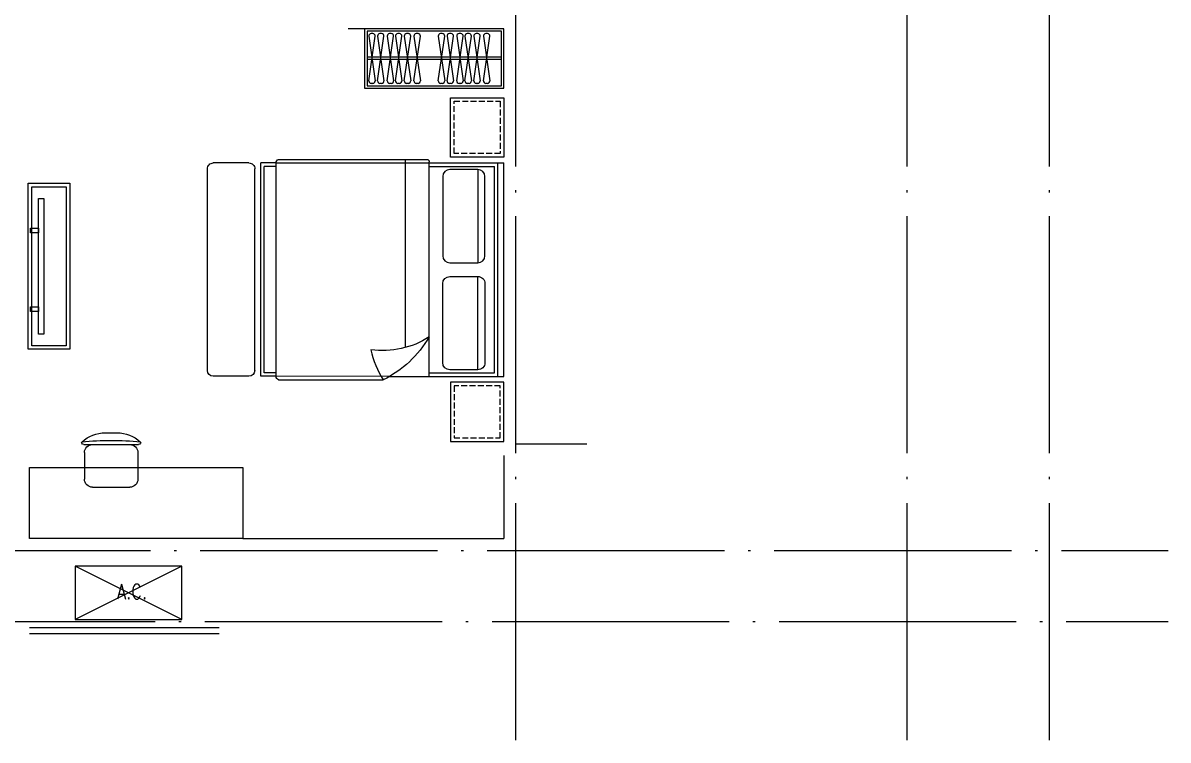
# Model space of a CAD drawing. Extents: x 110900 to 173900, y 7197 to 51694.
# Drawn here: x 147521 to 157176, y 20260 to 26310 of the extents above; entities that cross this region are included whole.
import ezdxf
from ezdxf.enums import TextEntityAlignment as Align

# ---------------------------------------------------------------- set-up
doc = ezdxf.new("R2010")
doc.units = 0
doc.header["$LTSCALE"] = 1000
doc.header["$MEASUREMENT"] = 0
for name, pattern in [('ACAD_ISO02W100', [15, 12, -3]), ('DASH', [0.35, 0.25, -0.1]), ('DOTE', [2.4200000000000004, 2, -0.2, 0.02, -0.2])]:
    doc.linetypes.add(name, pattern=pattern)
for name, color, linetype in [('DOTE', 1, 'DOTE'), ('看线', 5, 'Continuous'), ('空调', 8, 'Continuous'), ('虚线', 251, 'Continuous')]:
    doc.layers.add(name, color=color, linetype=linetype)
for name, color, linetype, lineweight in [('Text-I', 7, 'Continuous', 5), ('家具', 33, 'Continuous', 9), ('房建名称', 7, 'Continuous', 0)]:
    doc.layers.add(name, color=color, linetype=linetype, lineweight=lineweight)
doc.styles.add('DIM_FONT', font='SIMPLEX.shx', dxfattribs={"width": 0.8})

# ---------------------------------------------------------------- blocks, each defined once
blk = doc.blocks.new('A$C31D9048E')
at = {"layer": '家具'}
for p, q in [((629.0947279548272, 2350.014188952395), (-0.0004633958451449871, 2350.014188952395)), ((-0.0004633953794836998, 549.9809798538918), (-0.0004633958451449871, 2350.014188952395)), ((49.99953660462052, 549.9809798541246), (49.99953660415486, 2350.014188952395)), ((79.99953660415486, 579.9809798541246), (79.9995366036892, 2320.014188952395)), ((629.0947279548272, 2320.014188952395), (79.9995366036892, 2320.014188952395)), ((629.0947279548272, 550.0141889523948), (629.0947279543616, 2360.014188952395)), ((1919.999536604155, 2350.014188952395), (629.0947279548272, 2350.014188952395)), ((1899.999536604155, 2380.014188952628), (649.0947279543616, 2380.014188952395)), ((829.4731462653726, 802.596915382077), (829.4731462653726, 2380.014188952395)), ((1919.999214164913, 550.0100093631772), (1919.999534142669, 2350.014188952395)), ((1919.999536604155, 2350.014188952395), (2049.999536603689, 2350.014188952395)), ((1919.999536604155, 2320.014188952395), (2019.999536604155, 2320.014188952395)), ((2019.999536604621, 580.0132244495908), (2019.999536604155, 2320.014188952395)), ((2049.999536604155, 550.0141889523948), (2049.999536603689, 2350.014188952395)), ((2149.999536604621, 2350.014188952278), (2449.999536604155, 2350.014188952511)), ((219.8553038062528, 2294.556494943216), (219.8553038067184, 1507.813283236348)), ((2099.999536604155, 600.0141889523948), (2099.999536603689, 2300.014188952278)), ((2499.999536604621, 600.0141889523948), (2499.999536604155, 2300.014188952628)), ((219.8553038067184, 605.4386738633038), (219.8553038062528, 1392.181885570288)), ((629.0947279548272, 579.9809798543574), (79.99953660415486, 579.9809798541246)), ((1919.999221548904, 580.0100093787769), (2019.999536604621, 580.0132244495908)), ((962.3110120287165, 549.9809798543574), (-0.0004633953794836998, 549.9809798538918)), ((962.3110120287165, 549.9809798543574), (1919.999214165378, 550.010145299253)), ((1899.999536604155, 519.9809798541246), (1017.059984328225, 519.9809798541246)), ((1919.999214165378, 550.010145299253), (2049.999536604155, 550.0141889523948)), ((2149.999536604621, 550.0141889523948), (2449.999536604621, 550.0141889523948))]:
    blk.add_line(p, q, dxfattribs=at)
for points in [[(449.9995366046205, 2899.999674198334), (-0.0004633958451449871, 2899.999674198334), (-0.0004633953794836998, 2399.999674198334), (449.9995366046205, 2399.999674198334), (449.9995366046205, 2899.999674198334), (369.9995366046205, 2899.999674198334)], [(449.9995366046205, -0.0003258018987253308), (-0.0004633953794836998, -0.0003258018987253308), (-0.0004633958451449871, 499.9996741981013), (449.9995366041549, 499.9996741981013), (449.9995366046205, -0.0003258018987253308), (369.9995366041549, -0.0003258018987253308)]]:
    blk.add_lwpolyline(points, dxfattribs=at)
for points in [[(219.8553038062528, 2294.556494943216), (455.2526807533577, 2294.556494943216, -0.4142135623730953), (515.2526807533577, 2234.556494943216), (515.2526807538234, 1567.813283236348, -0.414213562373095), (455.2526807538234, 1507.813283236348), (219.8553038067184, 1507.813283236348, -0.414213562373095), (159.8553038067184, 1567.813283236348), (159.8553038067184, 2234.556494943216, -0.414213562373095)], [(219.8553038067184, 605.4386738633038), (455.2526807533577, 605.4386738633038, 0.4142135623730953), (515.2526807538234, 665.4386738633038), (515.2526807538234, 1332.181885570288, 0.414213562373095), (455.2526807533577, 1392.181885570288), (219.8553038062528, 1392.181885570288, 0.414213562373095), (159.8553038062528, 1332.181885570288), (159.8553038067184, 665.4386738633038, 0.414213562373095)]]:
    blk.add_lwpolyline(points, format="xyb", close=True, dxfattribs=at)
blk.add_lwpolyline([(629.0947279548272, 882.626128985663, 0.1803020398392493), (1120.79056979483, 774.6191110947402, -0.08863692969021798), (1017.063932771329, 520.1089617066318, 28871.27155084922)], format="xyb", dxfattribs=at)
for centre, radius, start, end in [((649.0947279538959, 2360.014188952395), 20, 90, 180), ((1889.355076357722, 2351.251217969344), 30.66941528179127, 357.6883884876952, 69.69174003313215), ((2149.999536604155, 2300.014188952278), 50.00000000000001, 90, 180), ((2449.999536604155, 2300.014188952511), 50.00000000000001, 0, 90), ((1441.535840251017, 1363.24538731447), 943.9573255325128, 210.6074670405663, 243.2773087131901), ((2149.999536604155, 600.0141889523948), 50.00000000000001, 180, 270), ((2449.999536604621, 600.0141889523948), 50.00000000000001, 270, 0), ((1889.317952258047, 548.769559264998), 30.70632750165869, 290.3566406253955, 2.315219899327659)]:
    blk.add_arc(centre, radius, start, end, dxfattribs=at)
at = {"layer": '虚线', "linetype": 'DASH', "ltscale": 0.2}
for points in [[(419.9995366046205, 2869.999674198334), (29.99953660415486, 2869.999674198334), (29.99953660415486, 2429.999674198334), (419.9995366046205, 2429.999674198334)], [(419.9995366046205, 29.99967419810127), (29.99953660415486, 29.99967419810127), (29.99953660415486, 469.9996741981013), (419.9995366046205, 469.9996741981013)]]:
    blk.add_lwpolyline(points, close=True, dxfattribs=at)
blk = doc.blocks.new('A$C2FB07499')
at = {"layer": '家具', "ltscale": 0.5}
blk.add_lwpolyline([(499.999903075397, 299.9999970229692), (149.999903075397, 299.9999970229692), (149.999903075397, 1699.999997022969), (499.999903075397, 1699.999997022969)], close=True, dxfattribs=at)
at = {"layer": '家具', "ltscale": 40}
for points in [[(469.999903075397, 329.9999970229692), (179.999903075397, 329.9999970229692), (179.999903075397, 1669.999997022969), (469.999903075397, 1669.999997022969)], [(368.0062037147582, 1572.05437471508), (414.5079044410959, 1572.05437471508), (414.5079044410959, 427.9456193309161), (368.0062037147582, 427.9456193309161)], [(414.5079044410959, 1381.046087849129), (479.999903075397, 1381.046087849129), (479.999903075397, 1342.711880616553), (414.5079044410959, 1342.711880616553)], [(414.5079044410959, 716.8923749520327), (479.999903075397, 716.8923749520327), (479.999903075397, 678.5581677194568), (414.5079044410959, 678.5581677194277)]]:
    blk.add_lwpolyline(points, close=True, dxfattribs=at)
blk = doc.blocks.new('111')
at = {"layer": '空调', "linetype": 'ACAD_ISO02W100'}
for p, q in [((1000, 0), (0, 500)), ((1000, 500), (0, 0))]:
    blk.add_line(p, q, dxfattribs=at)
blk.add_lwpolyline([(0, 500), (0, 0), (1000, 0), (1000, 500)], close=True, dxfattribs=at)
at = {"layer": 'Text-I', "style": 'DIM_FONT', "width": 0.8}
blk.add_text('A.C.', height=140, dxfattribs=at).set_placement((675.4934317702428, 261.8372856484493), align=Align.MIDDLE_RIGHT)
blk = doc.blocks.new('yz')
at = {"layer": '家具'}
for p, q in [((2145580.945081057, 195091.5044079446), (2145481.811946741, 195091.5044079446)), ((2145761.378513899, 194991.5044079446), (2145301.378513899, 194991.5044079446)), ((2145306.378513899, 194924.0044079446), (2145306.378513899, 194699.0044079446)), ((2145756.378513899, 194924.0044079446), (2145756.378513899, 194699.0044079446)), ((2145688.878513899, 194631.5044079446), (2145373.878513899, 194631.5044079446))]:
    blk.add_line(p, q, dxfattribs=at)
for centre, radius, start, end in [((2145491.53292581, 194776.0645366225), 315.5896225382623, 91.76513783820562, 130.7265433140673), ((2145571.224101988, 194776.0645366225), 315.5896225382623, 49.27345668593274, 88.23486216179438), ((2145292.151113079, 195007.650179863), 10, 130.7265433140673, 202.66999123046), ((2145301.378513899, 195011.5044079446), 20, 202.66999123046, 270), ((2145531.378513899, 192313.6661572235), 2712.716921149136, 84.80230402019461, 95.1976959798054), ((2145373.878513899, 194924.0044079446), 67.5, 90, 180), ((2145688.878513899, 194924.0044079446), 67.5, 0, 90), ((2145761.378513899, 195011.5044079446), 20, 270, 337.3300087695399), ((2145770.605914719, 195007.650179863), 10, 337.3300087695399, 49.27345668593274), ((2145373.878513899, 194699.0044079446), 67.5, 180, 270), ((2145688.878513899, 194699.0044079446), 67.5, 270, 0)]:
    blk.add_arc(centre, radius, start, end, dxfattribs=at)

msp = doc.modelspace()

# ---------------------------------------------------------------- linework, layer by layer
at = {"layer": 'DOTE'}
for p, q in [((154976.0245290619, 20259.50001152116), (154976.0245290619, 40859.50001152453)), ((156176.0245290619, 20259.50001152116), (156176.0245290619, 40859.50001152453)), ((151676.0245290619, 20259.50001152116), (151676.024529062, 31459.50001152453)), ((151676.0245288381, 22759.50001153507), (152276.0245288381, 22759.50001153507)), ((144176.0245290616, 21859.50001152453), (157176.0245290619, 21859.50001152453)), ((127276.0245290619, 21259.50001152116), (157176.0245290619, 21259.50001152116))]:
    msp.add_line(p, q, dxfattribs=at)
at = {"layer": '家具'}
for p, q in [((151576.0245290595, 26259.50001152582), (150264.0305535236, 26259.5000133682)), ((150402.2872042105, 26259.50001315639), (150402.2872041086, 25759.50001315918)), ((151556.0245290553, 26239.50001152989), (150422.2872042066, 26239.5000131547)), ((150422.2872042063, 26239.50001315231), (150422.2872041127, 25779.50001315511)), ((150437.0507881957, 25822.14328614849), (150491.0125817651, 26196.85673733393)), ((150437.0507882721, 26196.85673734493), (150491.0125816887, 25822.14328613749)), ((150471.1880237557, 26219.50001173979), (150456.8753462903, 26219.5000117427)), ((150511.4098853393, 25822.1432861333), (150565.3716789082, 26196.8567373188)), ((150511.4098854157, 26196.85673732974), (150565.3716788319, 25822.14328612236)), ((150545.5471208993, 26219.50001172459), (150531.2344434339, 26219.50001172756)), ((150592.8289130622, 25822.14328611584), (150646.7907066311, 26196.85673730128)), ((150592.8289131386, 26196.85673731228), (150646.7907065548, 25822.14328610484)), ((150626.9661486222, 26219.50001170707), (150612.6534711568, 26219.50001170998)), ((150662.1484322782, 25822.14328610263), (150716.1102258476, 26196.85673728806)), ((150662.1484323546, 26196.85673729907), (150716.1102257712, 25822.14328609162)), ((150696.2856678382, 26219.50001169392), (150681.9729903728, 26219.50001169683)), ((150736.5075294218, 25822.14328608749), (150790.4693229907, 26196.85673727293)), ((150736.5075294982, 26196.85673728393), (150790.4693229144, 25822.14328607649)), ((150770.6447649818, 26219.50001167879), (150756.3320875164, 26219.5000116817)), ((150817.9265571447, 25822.14328606997), (150871.8883507136, 26196.85673725541)), ((150817.9265572211, 26196.85673726641), (150871.8883506373, 25822.14328605897)), ((150852.0637927047, 26219.50001166121), (150837.7511152393, 26219.50001166412)), ((151022.9818828827, 25822.14328602911), (151076.943676452, 26196.85673721461)), ((151022.981882959, 26196.85673722555), (151076.9436763757, 25822.14328601817)), ((151057.1191184426, 26219.50001162034), (151042.8064409773, 26219.50001162331)), ((151097.3409800263, 25822.14328601398), (151151.3027735952, 26196.85673719941)), ((151097.3409801027, 26196.85673721042), (151151.3027735188, 25822.14328600297)), ((151131.4782155863, 26219.50001160521), (151117.1655381209, 26219.50001160812)), ((151178.7600077492, 25822.14328599646), (151232.7218013181, 26196.85673718189)), ((151178.7600078256, 26196.85673719289), (151232.7218012417, 25822.14328598545)), ((151212.8972433092, 26219.50001158775), (151198.5845658438, 26219.50001159066)), ((151248.0795269652, 25822.14328598324), (151302.0413205345, 26196.85673716874)), ((151248.0795270415, 26196.85673717968), (151302.0413204582, 25822.1432859723)), ((151282.2167625251, 26219.50001157454), (151267.9040850598, 26219.50001157745)), ((151322.4386241088, 25822.14328596811), (151376.4004176777, 26196.85673715355)), ((151322.4386241852, 26196.85673716455), (151376.4004176013, 25822.14328595711)), ((151356.5758596688, 26219.50001155934), (151342.2631822034, 26219.50001156225)), ((151403.8576518317, 25822.14328595059), (151457.8194454006, 26196.85673713603)), ((151403.8576519081, 26196.85673714703), (151457.8194453242, 25822.14328593959)), ((151437.9948873917, 26219.50001154188), (151423.6822099263, 26219.50001154479)), ((151556.0245289617, 25779.50001153274), (151556.0245290553, 26239.50001152989)), ((151576.0245289576, 25759.50001152867), (151576.0245290595, 26259.50001152582)), ((151556.0245290104, 26019.50001153129), (150422.2872041616, 26019.50001316133)), ((151556.0245290062, 25999.50001153129), (150422.2872041579, 25999.50001316139)), ((150422.287204113, 25779.50001315755), (151556.0245289617, 25779.50001153274)), ((150471.18802367, 25799.50001167529), (150456.8753462046, 25799.5000116782)), ((150545.5471208136, 25799.5000116601), (150531.2344433483, 25799.50001166307)), ((150626.9661485365, 25799.50001164258), (150612.6534710712, 25799.50001164549)), ((150696.2856677525, 25799.50001162942), (150681.9729902871, 25799.50001163234)), ((150770.6447648961, 25799.50001161429), (150756.3320874308, 25799.5000116172)), ((150852.063792619, 25799.50001159671), (150837.7511151537, 25799.50001159962)), ((151057.119118357, 25799.50001155585), (151042.8064408916, 25799.50001155882)), ((151131.4782155006, 25799.50001154072), (151117.1655380352, 25799.50001154363)), ((151212.8972432235, 25799.50001152325), (151198.5845657581, 25799.50001152616)), ((151282.2167624395, 25799.50001151004), (151267.9040849741, 25799.50001151295)), ((151356.5758595831, 25799.50001149485), (151342.2631821177, 25799.50001149776)), ((151437.994887306, 25799.50001147739), (151423.6822098406, 25799.5000114803)), ((150402.2872041083, 25759.50001317682), (151576.0245289576, 25759.50001152867)), ((147576.0047828435, 21209.50001151359), (149176.024529064, 21209.5000115282)), ((147576.0047828435, 21159.50001151359), (149176.0245290633, 21159.5000115282))]:
    msp.add_line(p, q, dxfattribs=at)
msp.add_lwpolyline([(149376.02452905, 21959.5000115236), (147576.0245290651, 21959.50001152395), (147576.0245290651, 22559.50001152582), (149376.02452905, 22559.50074937136)], close=True, dxfattribs=at)
for centre, start, end in [((150456.8753462861, 26199.5000117427), 90, 187.594643341749), ((150471.1880237515, 26199.50001173979), 352.4053566384472, 90), ((150531.2344434297, 26199.50001172756), 90, 187.594643341749), ((150545.5471208951, 26199.50001172459), 352.4053566384472, 90), ((150612.6534711526, 26199.50001170998), 90, 187.594643341749), ((150626.966148618, 26199.50001170707), 352.4053566384472, 90), ((150681.9729903686, 26199.50001169683), 90, 187.594643341749), ((150696.285667834, 26199.50001169392), 352.4053566384472, 90), ((150756.3320875122, 26199.5000116817), 90, 187.594643341749), ((150770.6447649776, 26199.50001167879), 352.4053566384472, 90), ((150837.7511152352, 26199.50001166412), 90, 187.594643341749), ((150852.0637927005, 26199.50001166121), 352.4053566384472, 90), ((151042.8064409731, 26199.50001162331), 90, 187.594643341749), ((151057.1191184385, 26199.50001162034), 352.4053566384472, 90), ((151117.1655381167, 26199.50001160812), 90, 187.594643341749), ((151131.4782155821, 26199.50001160521), 352.4053566384472, 90), ((151198.5845658396, 26199.50001159066), 90, 187.594643341749), ((151212.897243305, 26199.50001158775), 352.4053566384472, 90), ((151267.9040850556, 26199.50001157745), 90, 187.594643341749), ((151282.216762521, 26199.50001157454), 352.4053566384472, 90), ((151342.2631821992, 26199.50001156225), 90, 187.594643341749), ((151356.5758596646, 26199.50001155934), 352.4053566384472, 90), ((151423.6822099221, 26199.50001154479), 90, 187.594643341749), ((151437.9948873875, 26199.50001154188), 352.4053566384472, 90), ((150456.8753462088, 25819.5000116782), 172.4053566384472, 270), ((150471.1880236742, 25819.50001167529), 270, 7.594643341749056), ((150531.2344433524, 25819.50001166307), 172.4053566384472, 270), ((150545.5471208178, 25819.5000116601), 270, 7.594643341749056), ((150612.6534710753, 25819.50001164549), 172.4053566384472, 270), ((150626.9661485407, 25819.50001164258), 270, 7.594643341749056), ((150681.9729902913, 25819.50001163234), 172.4053566384472, 270), ((150696.2856677567, 25819.50001162942), 270, 7.594643341749056), ((150756.3320874349, 25819.5000116172), 172.4053566384472, 270), ((150770.6447649003, 25819.50001161429), 270, 7.594643341749056), ((150837.7511151579, 25819.50001159962), 172.4053566384472, 270), ((150852.0637926232, 25819.50001159671), 270, 7.594643341749056), ((151042.8064408958, 25819.50001155882), 172.4053566384472, 270), ((151057.1191183612, 25819.50001155585), 270, 7.594643341749056), ((151117.1655380394, 25819.50001154363), 172.4053566384472, 270), ((151131.4782155048, 25819.50001154072), 270, 7.594643341749056), ((151198.5845657623, 25819.50001152616), 172.4053566384472, 270), ((151212.8972432277, 25819.50001152325), 270, 7.594643341749056), ((151267.9040849783, 25819.50001151295), 172.4053566384472, 270), ((151282.2167624437, 25819.50001151004), 270, 7.594643341749056), ((151342.2631821219, 25819.50001149776), 172.4053566384472, 270), ((151356.5758595873, 25819.50001149485), 270, 7.594643341749056), ((151423.6822098448, 25819.5000114803), 172.4053566384472, 270), ((151437.9948873102, 25819.50001147739), 270, 7.594643341749056)]:
    msp.add_arc(centre, 20, start, end, dxfattribs=at)
at = {"layer": '看线'}
for p in [(151576.0245290602, 22659.50001152803), (149376.0245290515, 21959.50001152337)]:
    msp.add_line(p, (151576.0245290609, 21959.5000115236), dxfattribs=at)

# ---------------------------------------------------------------- block references
at = {"layer": '家具', "xscale": -1, "rotation": 0.0006946982737066065}
msp.add_blockref('A$C31D9048E', (151576.0529661357, 22778.10118598555), dxfattribs=at)
at = {"layer": '家具', "rotation": 180}
msp.add_blockref('A$C2FB07499', (148066.0307892322, 25256.30860857677), dxfattribs=at)
at = {"layer": '家具', "xscale": -1}
msp.add_blockref('yz', (2293796.466122058, -172238.6473162267), dxfattribs=at)
at = {"layer": '房建名称', "xscale": 0.8999999999068677, "yscale": 0.9000000000232831, "zscale": 0.9}
msp.add_blockref('111', (147960.5604454329, 21277.04421958374), dxfattribs=at)

doc.saveas('drawing.dxf')
